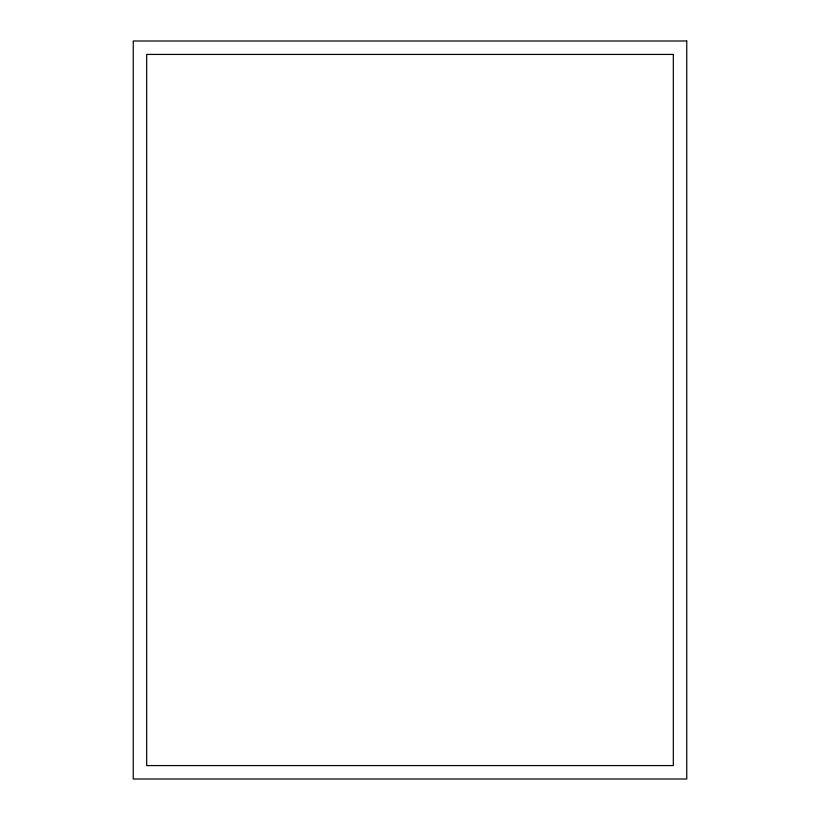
<?xml version="1.0" encoding="UTF-8"?>
<svg xmlns="http://www.w3.org/2000/svg" width="820" height="820" viewBox="0 0 820 820"><rect width="100%" height="100%" fill="white"/><g stroke="black" fill="none" stroke-linecap="round" stroke-linejoin="round"><path stroke-width="1.23" d="M686.75 41L133.25 41L133.25 779L686.75 779L686.75 41M673.322 54.427L146.677 54.427L146.667 765.572L673.322 765.572L673.322 54.427"/></g></svg>
